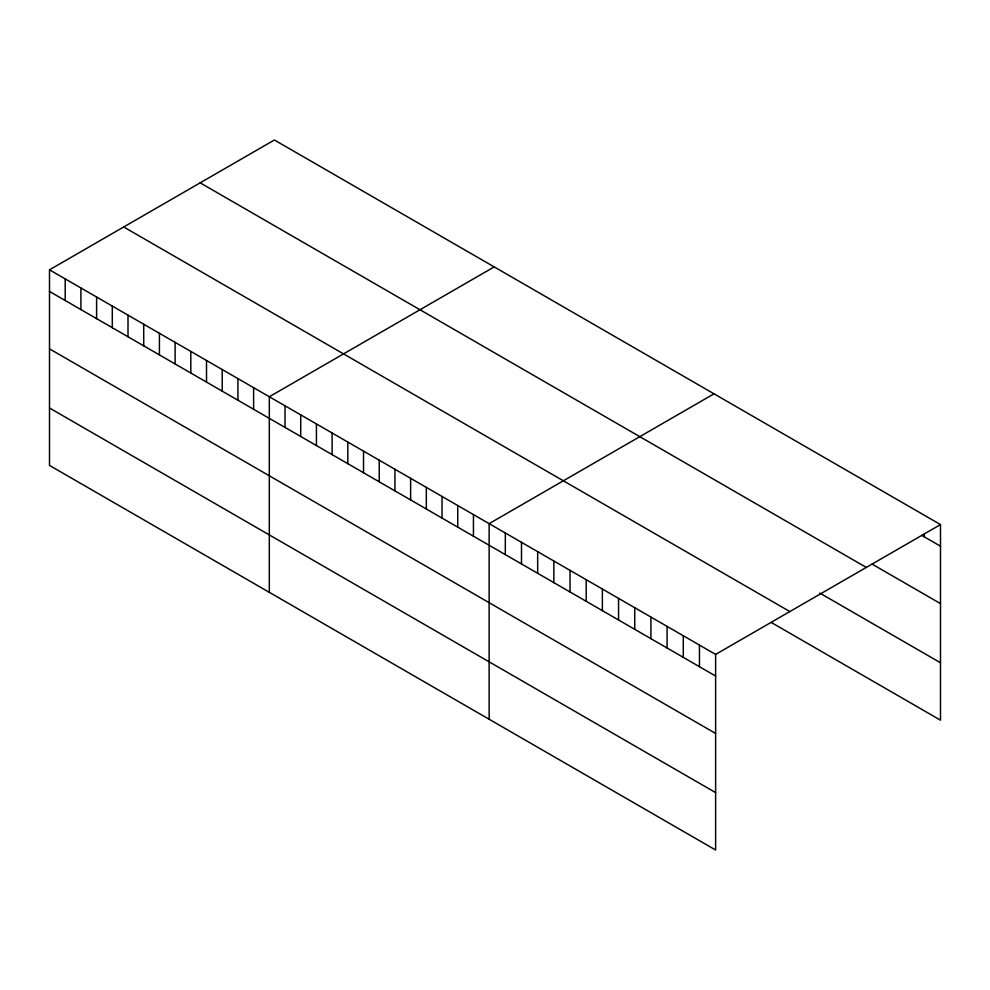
<?xml version="1.0" encoding="UTF-8"?>
<svg xmlns="http://www.w3.org/2000/svg" width="990" height="990" viewBox="0 0 990 990"><rect width="100%" height="100%" fill="white"/><g stroke="black" fill="none" stroke-linecap="round" stroke-linejoin="round"><path stroke-width="1.49" d="M49.5 269.825L715.621 654.415L715.621 850.002L49.5 465.424L49.5 269.825L274.379 139.998L940.5 524.576L940.5 720.176L771.26 622.462M494.196 266.904L269.317 396.743L269.317 592.329M714.013 393.822L489.134 523.648L489.134 719.247M715.621 654.415L940.5 524.576M921.838 535.417L940.5 546.195M872.054 564.09L940.5 603.603M200.166 182.841L866.287 567.418M819.794 593.072L940.5 662.755M123.713 226.982L789.834 611.56M49.5 291.444L715.621 676.021M49.5 348.864L715.621 733.442M49.5 408.004L715.621 792.594M924.326 533.771L924.326 536.852M699.447 645.072L699.447 666.691M683.273 635.729L683.273 657.348M667.087 626.385L667.087 648.005M650.913 617.055L650.913 638.674M634.738 607.712L634.738 629.331M618.552 598.368L618.552 619.988M602.378 589.025L602.378 610.644M586.204 579.695L586.204 601.314M570.03 570.351L570.03 591.971M553.843 561.008L553.843 582.627M537.669 551.678L537.669 573.284M521.495 542.334L521.495 563.954M505.321 532.991L505.321 554.61M473.443 514.59L473.443 536.209M457.739 505.519L457.739 527.138M442.035 496.46L442.035 518.079M426.331 487.389L426.331 509.009M410.627 478.331L410.627 499.95M394.936 469.26L394.936 490.879M379.232 460.202L379.232 481.808M363.528 451.131L363.528 472.75M347.824 442.072L347.824 463.679M332.12 433.001L332.12 454.62M316.429 423.93L316.429 445.55M300.725 414.872L300.725 436.491M285.021 405.801L285.021 427.42M253.613 387.672L253.613 409.291M237.922 378.613L237.922 400.232M222.218 369.542L222.218 391.161M206.514 360.484L206.514 382.103M190.81 351.413L190.81 373.032M175.106 342.354L175.106 363.961M159.415 333.284L159.415 354.903M143.711 324.225L143.711 345.832M128.007 315.154L128.007 336.773M112.303 306.083L112.303 327.702M96.599 297.025L96.599 318.644M80.908 287.954L80.908 309.573M65.204 278.895L65.204 300.514"/></g></svg>
